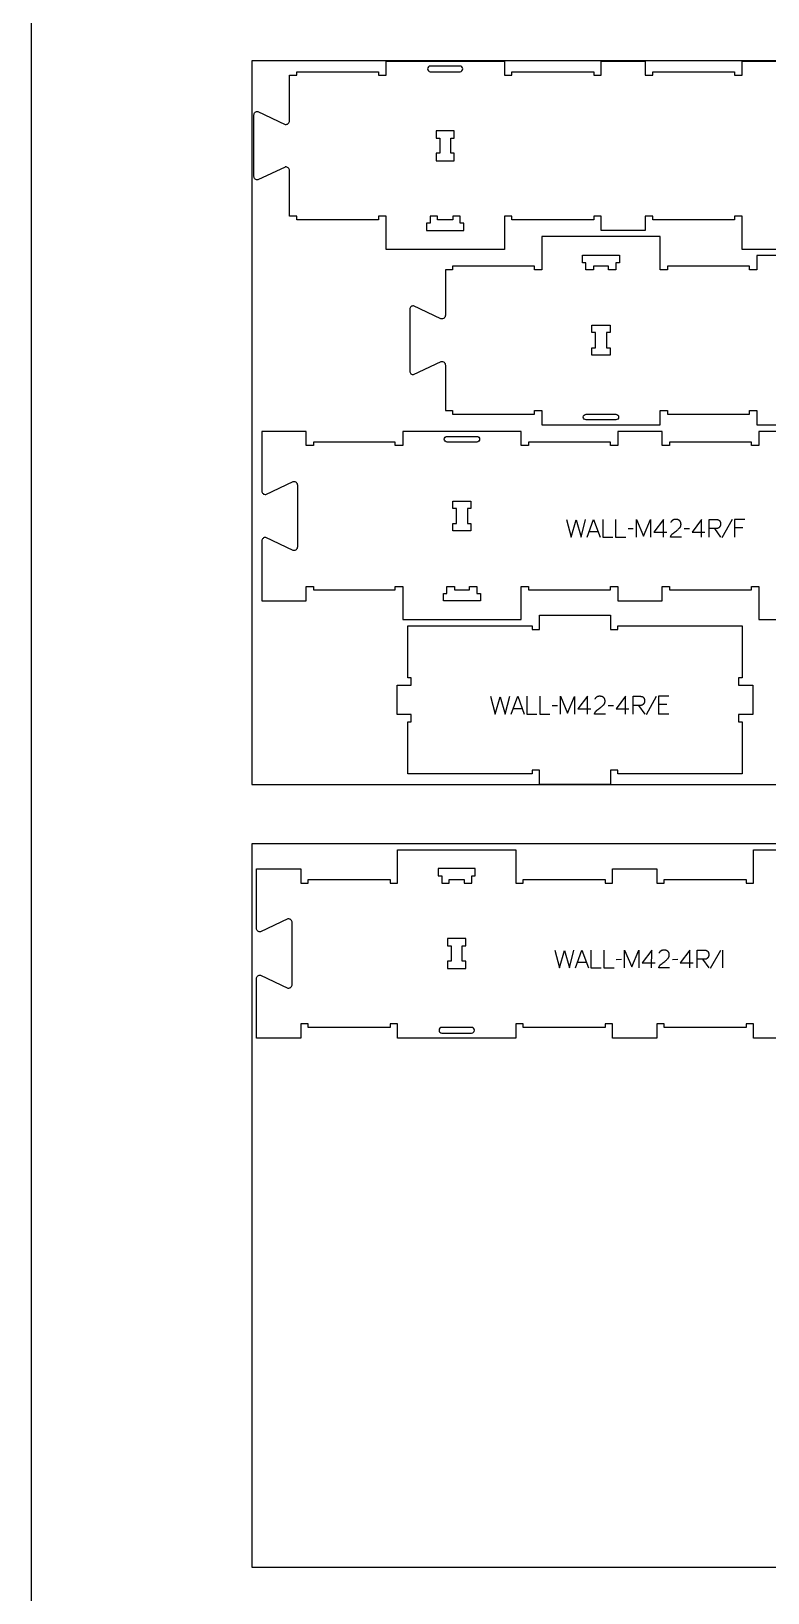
# Model space of a CAD drawing. Extents: x -10701 to -7518, y -43691 to -36097.
# Drawn here: x -10701 to -9460, y -42024 to -39391 of the extents above; entities that cross this region are included whole.
import ezdxf

# ---------------------------------------------------------------- set-up
doc = ezdxf.new("R2010")
doc.units = 0
for name, color, linetype in [('0_SHEET_SPRUCEPLY_2440X122', 1, 'CONTINUOUS'), ('1_ANYTOOL_1MMDEEP_LABELS_S', 2, 'CONTINUOUS'), ('3_ANYTOOL_CUTTHROUGH_INSID', 4, 'CONTINUOUS'), ('4_ANYTOOL_CUTTHROUGH_OUTSI', 5, 'CONTINUOUS'), ('DONOTCUT', 18, 'CONTINUOUS')]:
    doc.layers.add(name, color=color, linetype=linetype)

msp = doc.modelspace()

# ---------------------------------------------------------------- linework, layer by layer
at = {"layer": '0_SHEET_SPRUCEPLY_2440X122'}
for points in [[(-10329.7, -39441.2), (-10329.7, -40661.2), (-7889.7, -40661.2), (-7889.7, -39441.2)], [(-10329.7, -40761.2), (-10329.7, -41981.2), (-7889.7, -41981.2), (-7889.7, -40761.2)]]:
    msp.add_lwpolyline(points, close=True, dxfattribs=at)
at = {"layer": '1_ANYTOOL_1MMDEEP_LABELS_S'}
for points in [[(-9799.4, -40214.3), (-9791.6, -40244.3), (-9783.2, -40215.2), (-9774.7, -40244.3), (-9767.2, -40214.3)], [(-9764.6, -40244.3), (-9753.8, -40214.3), (-9742.7, -40244.3)], [(-9738.4, -40214.3), (-9738.4, -40244.3), (-9721.3, -40244.3)], [(-9716.6, -40214.3), (-9716.6, -40244.3), (-9699.5, -40244.3)], [(-9686.9, -40230.4), (-9695.6, -40230.5)], [(-9681.7, -40244.3), (-9681.7, -40214.3), (-9669.7, -40242.7), (-9657.7, -40214.4), (-9657.7, -40244.3)], [(-9636.2, -40244.3), (-9636.1, -40214.3), (-9652.1, -40235.7)], [(-9605.9, -40244.3), (-9624.2, -40244.2), (-9624.1, -40243.8), (-9624, -40243.5), (-9623.9, -40243.3), (-9623.8, -40243.1), (-9623.8, -40242.9), (-9623.7, -40242.7), (-9623.6, -40242.5), (-9623.5, -40242.3), (-9623.4, -40242), (-9623.3, -40241.8), (-9623.1, -40241.6), (-9623, -40241.4), (-9622.9, -40241.2), (-9622.8, -40241), (-9622.7, -40240.8), (-9622.5, -40240.7), (-9622.4, -40240.5), (-9622.3, -40240.3), (-9622.1, -40240.1), (-9622, -40239.9), (-9621.8, -40239.7), (-9621.7, -40239.6), (-9621.5, -40239.4), (-9621.4, -40239.2), (-9621.2, -40239), (-9621.1, -40238.9), (-9620.9, -40238.7), (-9620.7, -40238.6), (-9620.5, -40238.4), (-9620.2, -40238.1), (-9618.7, -40236.9), (-9617.2, -40235.7), (-9615.7, -40234.5), (-9614.2, -40233.4), (-9613.4, -40232.8), (-9612.7, -40232.3), (-9612, -40231.7), (-9611.3, -40231.1), (-9610.6, -40230.5), (-9610, -40229.9), (-9609.4, -40229.3), (-9608.8, -40228.7), (-9608.6, -40228.5), (-9608.5, -40228.4), (-9608.3, -40228.2), (-9608.2, -40228), (-9608.1, -40227.9), (-9608, -40227.7), (-9607.8, -40227.5), (-9607.7, -40227.4), (-9607.6, -40227.2), (-9607.5, -40227), (-9607.4, -40226.8), (-9607.3, -40226.6), (-9607.2, -40226.5), (-9607.2, -40226.3), (-9607.1, -40226.1), (-9607, -40225.9), (-9606.9, -40225.7), (-9606.9, -40225.5), (-9606.8, -40225.3), (-9606.7, -40225.1), (-9606.7, -40224.9), (-9606.6, -40224.7), (-9606.6, -40224.5), (-9606.6, -40224.3), (-9606.5, -40224.1), (-9606.5, -40223.9), (-9606.5, -40223.7), (-9606.4, -40223.4), (-9606.4, -40223.2), (-9606.4, -40223), (-9606.4, -40222.8), (-9606.4, -40222.5), (-9606.4, -40222.3), (-9606.4, -40222), (-9606.4, -40221.8), (-9606.5, -40221.6), (-9606.5, -40221.3), (-9606.5, -40221.1), (-9606.5, -40220.9), (-9606.6, -40220.7), (-9606.6, -40220.4), (-9606.7, -40220.2), (-9606.7, -40220), (-9606.8, -40219.8), (-9606.8, -40219.6), (-9606.9, -40219.4), (-9607, -40219.2), (-9607, -40219), (-9607.1, -40218.8), (-9607.2, -40218.6), (-9607.3, -40218.4), (-9607.4, -40218.3), (-9607.5, -40218.1), (-9607.6, -40217.9), (-9607.7, -40217.7), (-9607.8, -40217.6), (-9608, -40217.4), (-9608.1, -40217.3), (-9608.2, -40217.1), (-9608.3, -40217), (-9608.5, -40216.8), (-9608.6, -40216.7), (-9608.8, -40216.5), (-9608.9, -40216.4), (-9609.1, -40216.3), (-9609.3, -40216.2), (-9609.4, -40216), (-9609.6, -40215.9), (-9609.8, -40215.8), (-9609.9, -40215.7), (-9610.1, -40215.6), (-9610.3, -40215.5), (-9610.5, -40215.4), (-9610.6, -40215.3), (-9610.8, -40215.2), (-9611, -40215.1), (-9611.2, -40215.1), (-9611.4, -40215), (-9611.6, -40214.9), (-9611.8, -40214.8), (-9612, -40214.8), (-9612.2, -40214.7), (-9612.4, -40214.7), (-9612.6, -40214.6), (-9612.8, -40214.6), (-9613, -40214.5), (-9613.3, -40214.5), (-9613.5, -40214.4), (-9613.7, -40214.4), (-9613.9, -40214.4), (-9614.2, -40214.4), (-9614.4, -40214.3), (-9614.6, -40214.3), (-9614.8, -40214.3), (-9615.3, -40214.3), (-9615.7, -40214.3), (-9616.1, -40214.3), (-9616.4, -40214.4), (-9616.8, -40214.4), (-9617.1, -40214.4), (-9617.4, -40214.5), (-9617.8, -40214.6), (-9618.1, -40214.6), (-9618.4, -40214.7), (-9618.5, -40214.8), (-9618.7, -40214.8), (-9618.8, -40214.9), (-9619, -40214.9), (-9619.1, -40215), (-9619.3, -40215), (-9619.4, -40215.1), (-9619.6, -40215.2), (-9619.7, -40215.2), (-9619.9, -40215.3), (-9620, -40215.4), (-9620.1, -40215.4), (-9620.3, -40215.5), (-9620.4, -40215.6), (-9620.5, -40215.7), (-9620.7, -40215.8), (-9620.8, -40215.8), (-9620.9, -40215.9), (-9621, -40216), (-9621.2, -40216.1), (-9621.3, -40216.2), (-9621.4, -40216.3), (-9621.5, -40216.4), (-9621.6, -40216.5), (-9621.8, -40216.6), (-9621.9, -40216.7), (-9622, -40216.8), (-9622.1, -40217), (-9622.2, -40217.1), (-9622.3, -40217.2), (-9622.4, -40217.3), (-9622.5, -40217.4), (-9622.7, -40217.7), (-9622.9, -40217.9), (-9623.1, -40218.2), (-9623.3, -40218.5), (-9623.5, -40218.8), (-9623.6, -40219.1), (-9623.8, -40219.4)], [(-9592.2, -40230.4), (-9601, -40230.5)], [(-9572, -40244.3), (-9571.9, -40214.3), (-9587.9, -40235.7)], [(-9559.2, -40244.3), (-9559.2, -40214.3), (-9547.8, -40214.3), (-9547.3, -40214.3), (-9546.9, -40214.3), (-9546.6, -40214.4), (-9546.4, -40214.4), (-9546.2, -40214.4), (-9546, -40214.4), (-9545.7, -40214.5), (-9545.5, -40214.5), (-9545.3, -40214.5), (-9545.1, -40214.6), (-9544.9, -40214.6), (-9544.7, -40214.7), (-9544.5, -40214.7), (-9544.3, -40214.8), (-9544.2, -40214.9), (-9544, -40214.9), (-9543.8, -40215), (-9543.6, -40215.1), (-9543.5, -40215.2), (-9543.3, -40215.2), (-9543.1, -40215.3), (-9543, -40215.4), (-9542.8, -40215.5), (-9542.7, -40215.6), (-9542.5, -40215.7), (-9542.4, -40215.8), (-9542.2, -40215.9), (-9542.1, -40216), (-9542, -40216.2), (-9541.8, -40216.3), (-9541.7, -40216.4), (-9541.6, -40216.5), (-9541.5, -40216.7), (-9541.4, -40216.8), (-9541.3, -40216.9), (-9541.2, -40217.1), (-9541.1, -40217.2), (-9541, -40217.4), (-9540.9, -40217.5), (-9540.8, -40217.7), (-9540.7, -40217.9), (-9540.6, -40218), (-9540.6, -40218.2), (-9540.5, -40218.4), (-9540.4, -40218.5), (-9540.4, -40218.7), (-9540.3, -40218.9), (-9540.2, -40219.1), (-9540.2, -40219.3), (-9540.1, -40219.5), (-9540.1, -40219.7), (-9540, -40219.9), (-9540, -40220.1), (-9540, -40220.3), (-9539.9, -40220.5), (-9539.9, -40220.8), (-9539.9, -40221), (-9539.9, -40221.2), (-9539.9, -40221.7), (-9539.9, -40222.2), (-9539.9, -40222.3), (-9539.9, -40222.5), (-9539.9, -40222.7), (-9539.9, -40222.9), (-9539.9, -40223), (-9539.9, -40223.2), (-9539.9, -40223.4), (-9540, -40223.5), (-9540, -40223.7), (-9540, -40223.9), (-9540.1, -40224), (-9540.1, -40224.2), (-9540.1, -40224.4), (-9540.2, -40224.5), (-9540.2, -40224.7), (-9540.3, -40224.9), (-9540.4, -40225), (-9540.4, -40225.2), (-9540.5, -40225.4), (-9540.5, -40225.5), (-9540.6, -40225.7), (-9540.7, -40225.8), (-9540.8, -40226), (-9540.9, -40226.1), (-9540.9, -40226.3), (-9541, -40226.4), (-9541.1, -40226.6), (-9541.2, -40226.7), (-9541.3, -40226.9), (-9541.4, -40227), (-9541.5, -40227.2), (-9541.6, -40227.3), (-9541.7, -40227.5), (-9541.9, -40227.6), (-9542, -40227.8), (-9542.1, -40227.9), (-9542.2, -40228), (-9542.3, -40228.1), (-9542.5, -40228.3), (-9542.6, -40228.4), (-9542.7, -40228.5), (-9542.9, -40228.6), (-9543, -40228.7), (-9543.1, -40228.8), (-9543.3, -40228.9), (-9543.4, -40229), (-9543.6, -40229.1), (-9543.7, -40229.1), (-9543.9, -40229.2), (-9544, -40229.3), (-9544.2, -40229.3), (-9544.3, -40229.4), (-9544.5, -40229.5), (-9544.7, -40229.5), (-9544.8, -40229.6), (-9545, -40229.6), (-9545.2, -40229.6), (-9545.3, -40229.7), (-9545.5, -40229.7), (-9545.7, -40229.7), (-9545.9, -40229.8), (-9546, -40229.8), (-9546.2, -40229.8), (-9548.1, -40229.9), (-9550.2, -40229.9), (-9559.1, -40229.9)], [(-9550.2, -40229.9), (-9539.7, -40244.4)], [(-9520.2, -40214.8), (-9537.4, -40245.6)], [(-9499, -40214.3), (-9516.6, -40214.3), (-9516.6, -40244.3)], [(-9502.1, -40228.3), (-9516.6, -40228.3)], [(-9761.2, -40234.8), (-9746.3, -40234.8)], [(-9652.1, -40235.7), (-9630.4, -40235.7)], [(-9587.9, -40235.7), (-9566.2, -40235.7)], [(-9927.3, -40512.6), (-9919.6, -40542.6), (-9911.2, -40513.5), (-9902.7, -40542.6), (-9895.2, -40512.6)], [(-9892.6, -40542.6), (-9881.7, -40512.6), (-9870.7, -40542.6)], [(-9866.4, -40512.6), (-9866.4, -40542.6), (-9849.3, -40542.6)], [(-9844.6, -40512.6), (-9844.6, -40542.6), (-9827.5, -40542.6)], [(-9809.7, -40542.6), (-9809.7, -40512.6), (-9797.7, -40540.9), (-9785.7, -40512.7), (-9785.7, -40542.6)], [(-9764.1, -40542.6), (-9764.1, -40512.5), (-9780.1, -40533.9)], [(-9733.9, -40542.5), (-9752.2, -40542.5), (-9752.1, -40542), (-9752, -40541.8), (-9751.9, -40541.6), (-9751.8, -40541.3), (-9751.7, -40541.1), (-9751.6, -40540.9), (-9751.6, -40540.7), (-9751.5, -40540.5), (-9751.3, -40540.3), (-9751.2, -40540.1), (-9751.1, -40539.9), (-9751, -40539.7), (-9750.9, -40539.5), (-9750.8, -40539.3), (-9750.7, -40539.1), (-9750.5, -40538.9), (-9750.4, -40538.7), (-9750.3, -40538.5), (-9750.1, -40538.3), (-9750, -40538.2), (-9749.8, -40538), (-9749.7, -40537.8), (-9749.5, -40537.6), (-9749.4, -40537.5), (-9749.2, -40537.3), (-9749, -40537.1), (-9748.9, -40537), (-9748.7, -40536.8), (-9748.5, -40536.6), (-9748.2, -40536.3), (-9746.7, -40535.1), (-9745.2, -40533.9), (-9743.7, -40532.8), (-9742.2, -40531.6), (-9741.4, -40531.1), (-9740.7, -40530.5), (-9740, -40529.9), (-9739.3, -40529.3), (-9738.6, -40528.7), (-9738, -40528.1), (-9737.4, -40527.5), (-9736.8, -40526.9), (-9736.6, -40526.8), (-9736.5, -40526.6), (-9736.3, -40526.4), (-9736.2, -40526.3), (-9736.1, -40526.1), (-9736, -40525.9), (-9735.8, -40525.8), (-9735.7, -40525.6), (-9735.6, -40525.4), (-9735.5, -40525.2), (-9735.4, -40525.1), (-9735.3, -40524.9), (-9735.2, -40524.7), (-9735.1, -40524.5), (-9735.1, -40524.3), (-9735, -40524.1), (-9734.9, -40523.9), (-9734.8, -40523.7), (-9734.8, -40523.6), (-9734.7, -40523.4), (-9734.7, -40523.1), (-9734.6, -40522.9), (-9734.6, -40522.7), (-9734.5, -40522.5), (-9734.5, -40522.3), (-9734.5, -40522.1), (-9734.5, -40521.9), (-9734.4, -40521.7), (-9734.4, -40521.5), (-9734.4, -40521.2), (-9734.4, -40521), (-9734.4, -40520.8), (-9734.4, -40520.5), (-9734.4, -40520.3), (-9734.4, -40520), (-9734.4, -40519.8), (-9734.5, -40519.6), (-9734.5, -40519.3), (-9734.5, -40519.1), (-9734.6, -40518.9), (-9734.6, -40518.7), (-9734.6, -40518.5), (-9734.7, -40518.2), (-9734.7, -40518), (-9734.8, -40517.8), (-9734.9, -40517.6), (-9734.9, -40517.4), (-9735, -40517.2), (-9735.1, -40517), (-9735.2, -40516.9), (-9735.3, -40516.7), (-9735.4, -40516.5), (-9735.5, -40516.3), (-9735.6, -40516.2), (-9735.7, -40516), (-9735.8, -40515.8), (-9735.9, -40515.7), (-9736.1, -40515.5), (-9736.2, -40515.4), (-9736.3, -40515.2), (-9736.5, -40515.1), (-9736.6, -40514.9), (-9736.8, -40514.8), (-9736.9, -40514.7), (-9737.1, -40514.5), (-9737.2, -40514.4), (-9737.4, -40514.3), (-9737.6, -40514.2), (-9737.7, -40514), (-9737.9, -40513.9), (-9738.1, -40513.8), (-9738.3, -40513.7), (-9738.5, -40513.6), (-9738.6, -40513.5), (-9738.8, -40513.5), (-9739, -40513.4), (-9739.2, -40513.3), (-9739.4, -40513.2), (-9739.6, -40513.1), (-9739.8, -40513.1), (-9740, -40513), (-9740.2, -40513), (-9740.4, -40512.9), (-9740.6, -40512.8), (-9740.8, -40512.8), (-9741, -40512.8), (-9741.2, -40512.7), (-9741.5, -40512.7), (-9741.7, -40512.7), (-9741.9, -40512.6), (-9742.1, -40512.6), (-9742.4, -40512.6), (-9742.6, -40512.6), (-9742.8, -40512.6), (-9743.3, -40512.6), (-9743.7, -40512.6), (-9744, -40512.6), (-9744.4, -40512.6), (-9744.7, -40512.6), (-9745.1, -40512.7), (-9745.4, -40512.7), (-9745.7, -40512.8), (-9746.1, -40512.9), (-9746.4, -40513), (-9746.5, -40513), (-9746.7, -40513.1), (-9746.8, -40513.1), (-9747, -40513.2), (-9747.1, -40513.2), (-9747.3, -40513.3), (-9747.4, -40513.3), (-9747.6, -40513.4), (-9747.7, -40513.5), (-9747.8, -40513.5), (-9748, -40513.6), (-9748.1, -40513.7), (-9748.3, -40513.8), (-9748.4, -40513.8), (-9748.5, -40513.9), (-9748.6, -40514), (-9748.8, -40514.1), (-9748.9, -40514.2), (-9749, -40514.3), (-9749.2, -40514.4), (-9749.3, -40514.4), (-9749.4, -40514.5), (-9749.5, -40514.6), (-9749.6, -40514.7), (-9749.7, -40514.9), (-9749.9, -40515), (-9750, -40515.1), (-9750.1, -40515.2), (-9750.2, -40515.3), (-9750.3, -40515.4), (-9750.4, -40515.5), (-9750.5, -40515.7), (-9750.7, -40515.9), (-9750.9, -40516.2), (-9751.1, -40516.5), (-9751.3, -40516.7), (-9751.5, -40517), (-9751.6, -40517.3), (-9751.8, -40517.7)], [(-9699.9, -40542.6), (-9699.9, -40512.5), (-9715.9, -40533.9)], [(-9687.2, -40542.6), (-9687.2, -40512.6), (-9675.8, -40512.6), (-9675.3, -40512.6), (-9674.8, -40512.6), (-9674.6, -40512.6), (-9674.4, -40512.6), (-9674.2, -40512.6), (-9673.9, -40512.7), (-9673.7, -40512.7), (-9673.5, -40512.7), (-9673.3, -40512.8), (-9673.1, -40512.8), (-9672.9, -40512.9), (-9672.7, -40512.9), (-9672.5, -40513), (-9672.3, -40513), (-9672.1, -40513.1), (-9672, -40513.2), (-9671.8, -40513.2), (-9671.6, -40513.3), (-9671.4, -40513.4), (-9671.3, -40513.5), (-9671.1, -40513.6), (-9671, -40513.7), (-9670.8, -40513.8), (-9670.6, -40513.8), (-9670.5, -40513.9), (-9670.4, -40514.1), (-9670.2, -40514.2), (-9670.1, -40514.3), (-9670, -40514.4), (-9669.8, -40514.5), (-9669.7, -40514.6), (-9669.6, -40514.8), (-9669.5, -40514.9), (-9669.4, -40515), (-9669.3, -40515.2), (-9669.2, -40515.3), (-9669.1, -40515.5), (-9669, -40515.6), (-9668.9, -40515.8), (-9668.8, -40515.9), (-9668.7, -40516.1), (-9668.6, -40516.3), (-9668.5, -40516.4), (-9668.5, -40516.6), (-9668.4, -40516.8), (-9668.3, -40517), (-9668.3, -40517.2), (-9668.2, -40517.3), (-9668.2, -40517.5), (-9668.1, -40517.7), (-9668.1, -40517.9), (-9668, -40518.1), (-9668, -40518.3), (-9668, -40518.6), (-9667.9, -40518.8), (-9667.9, -40519), (-9667.9, -40519.2), (-9667.9, -40519.4), (-9667.8, -40519.9), (-9667.8, -40520.4), (-9667.8, -40520.6), (-9667.8, -40520.7), (-9667.9, -40520.9), (-9667.9, -40521.1), (-9667.9, -40521.3), (-9667.9, -40521.4), (-9667.9, -40521.6), (-9667.9, -40521.8), (-9668, -40522), (-9668, -40522.1), (-9668, -40522.3), (-9668.1, -40522.5), (-9668.1, -40522.6), (-9668.2, -40522.8), (-9668.2, -40522.9), (-9668.3, -40523.1), (-9668.3, -40523.3), (-9668.4, -40523.4), (-9668.5, -40523.6), (-9668.5, -40523.7), (-9668.6, -40523.9), (-9668.7, -40524.1), (-9668.8, -40524.2), (-9668.8, -40524.4), (-9668.9, -40524.5), (-9669, -40524.7), (-9669.1, -40524.8), (-9669.2, -40525), (-9669.3, -40525.1), (-9669.4, -40525.3), (-9669.5, -40525.4), (-9669.6, -40525.6), (-9669.7, -40525.7), (-9669.8, -40525.9), (-9670, -40526), (-9670.1, -40526.1), (-9670.2, -40526.3), (-9670.3, -40526.4), (-9670.5, -40526.5), (-9670.6, -40526.6), (-9670.7, -40526.7), (-9670.8, -40526.8), (-9671, -40526.9), (-9671.1, -40527), (-9671.3, -40527.1), (-9671.4, -40527.2), (-9671.6, -40527.3), (-9671.7, -40527.4), (-9671.9, -40527.4), (-9672, -40527.5), (-9672.2, -40527.6), (-9672.3, -40527.6), (-9672.5, -40527.7), (-9672.6, -40527.7), (-9672.8, -40527.8), (-9673, -40527.8), (-9673.1, -40527.9), (-9673.3, -40527.9), (-9673.5, -40527.9), (-9673.7, -40528), (-9673.8, -40528), (-9674, -40528), (-9674.2, -40528), (-9676.1, -40528.1), (-9678.2, -40528.1), (-9687.1, -40528.1)], [(-9648.2, -40513), (-9665.4, -40543.8)], [(-9627, -40512.6), (-9644.6, -40512.6), (-9644.6, -40542.6)], [(-9889.2, -40533), (-9874.2, -40533)], [(-9814.8, -40528.7), (-9823.6, -40528.8)], [(-9780.1, -40533.9), (-9758.4, -40533.9)], [(-9720.2, -40528.7), (-9729, -40528.8)], [(-9715.9, -40533.9), (-9694.2, -40533.9)], [(-9678.2, -40528.1), (-9667.7, -40542.6)], [(-9630.1, -40526.5), (-9644.6, -40526.5)], [(-9627, -40542.6), (-9644.6, -40542.6)], [(-9819.2, -40940.6), (-9811.5, -40970.6), (-9803, -40941.5), (-9794.5, -40970.6), (-9787, -40940.6)], [(-9784.5, -40970.6), (-9773.6, -40940.6), (-9762.5, -40970.6)], [(-9758.2, -40940.6), (-9758.2, -40970.6), (-9741.1, -40970.6)], [(-9736.4, -40940.6), (-9736.4, -40970.6), (-9719.3, -40970.6)], [(-9701.5, -40970.6), (-9701.5, -40940.6), (-9689.5, -40968.9), (-9677.5, -40940.7), (-9677.5, -40970.6)], [(-9656, -40970.6), (-9655.9, -40940.5), (-9672, -40961.9)], [(-9625.8, -40970.5), (-9644.1, -40970.5), (-9643.9, -40970), (-9643.8, -40969.8), (-9643.7, -40969.6), (-9643.7, -40969.4), (-9643.6, -40969.1), (-9643.5, -40968.9), (-9643.4, -40968.7), (-9643.3, -40968.5), (-9643.2, -40968.3), (-9643.1, -40968.1), (-9643, -40967.9), (-9642.8, -40967.7), (-9642.7, -40967.5), (-9642.6, -40967.3), (-9642.5, -40967.1), (-9642.4, -40966.9), (-9642.2, -40966.7), (-9642.1, -40966.5), (-9641.9, -40966.3), (-9641.8, -40966.2), (-9641.7, -40966), (-9641.5, -40965.8), (-9641.4, -40965.6), (-9641.2, -40965.5), (-9641, -40965.3), (-9640.9, -40965.1), (-9640.7, -40965), (-9640.5, -40964.8), (-9640.4, -40964.6), (-9640, -40964.3), (-9638.5, -40963.1), (-9637, -40961.9), (-9635.5, -40960.8), (-9634, -40959.6), (-9633.2, -40959.1), (-9632.5, -40958.5), (-9631.8, -40957.9), (-9631.1, -40957.3), (-9630.4, -40956.7), (-9629.8, -40956.1), (-9629.2, -40955.5), (-9628.6, -40954.9), (-9628.4, -40954.8), (-9628.3, -40954.6), (-9628.2, -40954.4), (-9628, -40954.3), (-9627.9, -40954.1), (-9627.8, -40953.9), (-9627.7, -40953.8), (-9627.5, -40953.6), (-9627.4, -40953.4), (-9627.3, -40953.3), (-9627.2, -40953.1), (-9627.1, -40952.9), (-9627.1, -40952.7), (-9627, -40952.5), (-9626.9, -40952.3), (-9626.8, -40952.1), (-9626.7, -40952), (-9626.7, -40951.8), (-9626.6, -40951.6), (-9626.6, -40951.4), (-9626.5, -40951.2), (-9626.5, -40951), (-9626.4, -40950.8), (-9626.4, -40950.5), (-9626.3, -40950.3), (-9626.3, -40950.1), (-9626.3, -40949.9), (-9626.3, -40949.7), (-9626.2, -40949.5), (-9626.2, -40949.2), (-9626.2, -40949), (-9626.2, -40948.8), (-9626.2, -40948.5), (-9626.2, -40948.3), (-9626.2, -40948.1), (-9626.3, -40947.8), (-9626.3, -40947.6), (-9626.3, -40947.3), (-9626.3, -40947.1), (-9626.4, -40946.9), (-9626.4, -40946.7), (-9626.5, -40946.5), (-9626.5, -40946.3), (-9626.6, -40946), (-9626.6, -40945.8), (-9626.7, -40945.6), (-9626.8, -40945.4), (-9626.9, -40945.2), (-9626.9, -40945.1), (-9627, -40944.9), (-9627.1, -40944.7), (-9627.2, -40944.5), (-9627.3, -40944.3), (-9627.4, -40944.2), (-9627.5, -40944), (-9627.6, -40943.8), (-9627.8, -40943.7), (-9627.9, -40943.5), (-9628, -40943.4), (-9628.2, -40943.2), (-9628.3, -40943.1), (-9628.4, -40942.9), (-9628.6, -40942.8), (-9628.8, -40942.7), (-9628.9, -40942.5), (-9629.1, -40942.4), (-9629.2, -40942.3), (-9629.4, -40942.2), (-9629.6, -40942.1), (-9629.7, -40942), (-9629.9, -40941.8), (-9630.1, -40941.7), (-9630.3, -40941.6), (-9630.5, -40941.6), (-9630.6, -40941.5), (-9630.8, -40941.4), (-9631, -40941.3), (-9631.2, -40941.2), (-9631.4, -40941.2), (-9631.6, -40941.1), (-9631.8, -40941), (-9632, -40941), (-9632.2, -40940.9), (-9632.4, -40940.9), (-9632.6, -40940.8), (-9632.9, -40940.8), (-9633.1, -40940.7), (-9633.3, -40940.7), (-9633.5, -40940.7), (-9633.7, -40940.6), (-9634, -40940.6), (-9634.2, -40940.6), (-9634.4, -40940.6), (-9634.7, -40940.6), (-9635.1, -40940.6), (-9635.5, -40940.6), (-9635.9, -40940.6), (-9636.2, -40940.6), (-9636.6, -40940.6), (-9636.9, -40940.7), (-9637.2, -40940.7), (-9637.6, -40940.8), (-9637.9, -40940.9), (-9638.2, -40941), (-9638.4, -40941), (-9638.5, -40941.1), (-9638.7, -40941.1), (-9638.8, -40941.2), (-9639, -40941.2), (-9639.1, -40941.3), (-9639.2, -40941.3), (-9639.4, -40941.4), (-9639.5, -40941.5), (-9639.7, -40941.5), (-9639.8, -40941.6), (-9639.9, -40941.7), (-9640.1, -40941.8), (-9640.2, -40941.8), (-9640.3, -40941.9), (-9640.5, -40942), (-9640.6, -40942.1), (-9640.7, -40942.2), (-9640.9, -40942.3), (-9641, -40942.4), (-9641.1, -40942.5), (-9641.2, -40942.6), (-9641.3, -40942.7), (-9641.5, -40942.8), (-9641.6, -40942.9), (-9641.7, -40943), (-9641.8, -40943.1), (-9641.9, -40943.2), (-9642, -40943.3), (-9642.1, -40943.4), (-9642.2, -40943.6), (-9642.3, -40943.7), (-9642.5, -40943.9), (-9642.7, -40944.2), (-9642.9, -40944.5), (-9643.1, -40944.8), (-9643.3, -40945), (-9643.5, -40945.4), (-9643.6, -40945.7)], [(-9591.8, -40970.6), (-9591.7, -40940.5), (-9607.8, -40961.9)], [(-9579, -40970.6), (-9579, -40940.6), (-9567.6, -40940.6), (-9567.1, -40940.6), (-9566.7, -40940.6), (-9566.4, -40940.6), (-9566.2, -40940.6), (-9566, -40940.7), (-9565.8, -40940.7), (-9565.6, -40940.7), (-9565.3, -40940.8), (-9565.1, -40940.8), (-9564.9, -40940.8), (-9564.7, -40940.9), (-9564.5, -40940.9), (-9564.3, -40941), (-9564.2, -40941.1), (-9564, -40941.1), (-9563.8, -40941.2), (-9563.6, -40941.3), (-9563.4, -40941.3), (-9563.3, -40941.4), (-9563.1, -40941.5), (-9562.9, -40941.6), (-9562.8, -40941.7), (-9562.6, -40941.8), (-9562.5, -40941.9), (-9562.3, -40942), (-9562.2, -40942.1), (-9562.1, -40942.2), (-9561.9, -40942.3), (-9561.8, -40942.4), (-9561.7, -40942.5), (-9561.5, -40942.6), (-9561.4, -40942.8), (-9561.3, -40942.9), (-9561.2, -40943), (-9561.1, -40943.2), (-9561, -40943.3), (-9560.9, -40943.5), (-9560.8, -40943.6), (-9560.7, -40943.8), (-9560.6, -40943.9), (-9560.5, -40944.1), (-9560.4, -40944.3), (-9560.4, -40944.4), (-9560.3, -40944.6), (-9560.2, -40944.8), (-9560.2, -40945), (-9560.1, -40945.2), (-9560, -40945.4), (-9560, -40945.5), (-9559.9, -40945.7), (-9559.9, -40945.9), (-9559.9, -40946.1), (-9559.8, -40946.4), (-9559.8, -40946.6), (-9559.8, -40946.8), (-9559.7, -40947), (-9559.7, -40947.2), (-9559.7, -40947.5), (-9559.7, -40947.9), (-9559.7, -40948.4), (-9559.7, -40948.6), (-9559.7, -40948.8), (-9559.7, -40948.9), (-9559.7, -40949.1), (-9559.7, -40949.3), (-9559.7, -40949.5), (-9559.8, -40949.6), (-9559.8, -40949.8), (-9559.8, -40950), (-9559.8, -40950.1), (-9559.9, -40950.3), (-9559.9, -40950.5), (-9560, -40950.6), (-9560, -40950.8), (-9560.1, -40951), (-9560.1, -40951.1), (-9560.2, -40951.3), (-9560.2, -40951.4), (-9560.3, -40951.6), (-9560.4, -40951.8), (-9560.4, -40951.9), (-9560.5, -40952.1), (-9560.6, -40952.2), (-9560.7, -40952.4), (-9560.8, -40952.5), (-9560.8, -40952.7), (-9560.9, -40952.8), (-9561, -40953), (-9561.1, -40953.1), (-9561.2, -40953.3), (-9561.3, -40953.4), (-9561.4, -40953.6), (-9561.6, -40953.7), (-9561.7, -40953.9), (-9561.8, -40954), (-9561.9, -40954.1), (-9562, -40954.3), (-9562.2, -40954.4), (-9562.3, -40954.5), (-9562.4, -40954.6), (-9562.5, -40954.7), (-9562.7, -40954.8), (-9562.8, -40954.9), (-9563, -40955), (-9563.1, -40955.1), (-9563.2, -40955.2), (-9563.4, -40955.3), (-9563.5, -40955.4), (-9563.7, -40955.5), (-9563.8, -40955.5), (-9564, -40955.6), (-9564.1, -40955.7), (-9564.3, -40955.7), (-9564.5, -40955.8), (-9564.6, -40955.8), (-9564.8, -40955.9), (-9565, -40955.9), (-9565.1, -40955.9), (-9565.3, -40956), (-9565.5, -40956), (-9565.7, -40956), (-9565.9, -40956), (-9566, -40956), (-9568, -40956.1), (-9570, -40956.1), (-9579, -40956.1)], [(-9540, -40941), (-9557.2, -40971.8)], [(-9536.5, -40940.6), (-9536.5, -40970.6)], [(-9781, -40961), (-9766.1, -40961)], [(-9706.7, -40956.7), (-9715.5, -40956.8)], [(-9672, -40961.9), (-9650.2, -40961.9)], [(-9612, -40956.7), (-9620.8, -40956.8)], [(-9607.8, -40961.9), (-9586, -40961.9)], [(-9570, -40956.1), (-9559.5, -40970.6)]]:
    msp.add_lwpolyline(points, dxfattribs=at)
at = {"layer": '3_ANYTOOL_CUTTHROUGH_INSID', "color": 4}
for points in [[(-9978.9, -39450), (-10028.9, -39450, 1), (-10028.9, -39459.5), (-9978.9, -39459.5, 1)], [(-9716.4, -40046.5), (-9766.4, -40046.5, -1), (-9766.4, -40037), (-9716.4, -40037, -1)], [(-10000.6, -40074.4), (-9950.6, -40074.4, -1), (-9950.6, -40083.9), (-10000.6, -40083.9, -1)], [(-10009.4, -41080.5), (-9959.4, -41080.5, 1), (-9959.4, -41071), (-10009.4, -41071, 1)]]:
    msp.add_lwpolyline(points, format="xyb", close=True, dxfattribs=at)
for points in [[(-9994.6, -39597), (-9994.6, -39571.5), (-9988.6, -39571.5), (-9988.6, -39559), (-10019.1, -39559), (-10019.1, -39571.5), (-10013.1, -39571.5), (-10013.1, -39597), (-10019.1, -39597), (-10019.1, -39609.5), (-9988.6, -39609.5), (-9988.6, -39597)], [(-10016.6, -39709), (-10016.6, -39703), (-10029.1, -39703), (-10029.1, -39715), (-10035.1, -39715), (-10035.1, -39727.5), (-9972.6, -39727.5), (-9972.6, -39715), (-9978.6, -39715), (-9978.6, -39703), (-9991.1, -39703), (-9991.1, -39709)], [(-9754.1, -39787.5), (-9754.1, -39793.5), (-9766.6, -39793.5), (-9766.6, -39781.5), (-9772.6, -39781.5), (-9772.6, -39769), (-9710.1, -39769), (-9710.1, -39781.5), (-9716.1, -39781.5), (-9716.1, -39793.5), (-9728.6, -39793.5), (-9728.6, -39787.5)], [(-9732.1, -39899.4), (-9732.1, -39924.9), (-9726.1, -39924.9), (-9726.1, -39937.4), (-9756.6, -39937.4), (-9756.6, -39924.9), (-9750.6, -39924.9), (-9750.6, -39899.4), (-9756.6, -39899.4), (-9756.6, -39886.9), (-9726.1, -39886.9), (-9726.1, -39899.4)], [(-9984.9, -40221.4), (-9984.9, -40195.9), (-9990.9, -40195.9), (-9990.9, -40183.4), (-9960.4, -40183.4), (-9960.4, -40195.9), (-9966.4, -40195.9), (-9966.4, -40221.4), (-9960.4, -40221.4), (-9960.4, -40233.9), (-9990.9, -40233.9), (-9990.9, -40221.4)], [(-9962.9, -40333.4), (-9962.9, -40327.4), (-9950.4, -40327.4), (-9950.4, -40339.4), (-9944.4, -40339.4), (-9944.4, -40351.9), (-10006.9, -40351.9), (-10006.9, -40339.4), (-10000.9, -40339.4), (-10000.9, -40327.4), (-9988.4, -40327.4), (-9988.4, -40333.4)], [(-9971.7, -40821.5), (-9971.7, -40827.5), (-9959.2, -40827.5), (-9959.2, -40815.5), (-9953.2, -40815.5), (-9953.2, -40803), (-10015.7, -40803), (-10015.7, -40815.5), (-10009.7, -40815.5), (-10009.7, -40827.5), (-9997.2, -40827.5), (-9997.2, -40821.5)], [(-9993.7, -40933.5), (-9993.7, -40959), (-9999.7, -40959), (-9999.7, -40971.5), (-9969.2, -40971.5), (-9969.2, -40959), (-9975.2, -40959), (-9975.2, -40933.5), (-9969.2, -40933.5), (-9969.2, -40921), (-9999.7, -40921), (-9999.7, -40933.5)]]:
    msp.add_lwpolyline(points, close=True, dxfattribs=at)
at = {"layer": '4_ANYTOOL_CUTTHROUGH_OUTSI', "color": 5}
for points in [[(-9304.1, -39759), (-9503.6, -39759), (-9503.6, -39703.2), (-9503.6, -39703), (-9516.1, -39703), (-9516.1, -39709), (-9553.9, -39709), (-9654.1, -39709), (-9654.1, -39703), (-9666.6, -39703), (-9666.6, -39727), (-9741.1, -39727), (-9741.1, -39703), (-9753.6, -39703), (-9753.6, -39709), (-9891.6, -39709), (-9891.6, -39703), (-9904.1, -39703), (-9904.1, -39703.2), (-9904.1, -39759), (-10103.6, -39759), (-10103.6, -39703.2), (-10103.6, -39703), (-10116.1, -39703), (-10116.1, -39709), (-10254.1, -39709), (-10254.1, -39703), (-10266.1, -39703), (-10266.1, -39626.3), (-10266.1, -39626.3, 0.463455), (-10273.4, -39620.1), (-10273.4, -39620.2), (-10273.5, -39620.2), (-10319.5, -39642), (-10319.5, -39642, -0.461625), (-10326.1, -39636.3), (-10326.1, -39532.1, -0.461625), (-10319.5, -39526.4), (-10273.4, -39548.3), (-10273.4, -39548.3), (-10273.4, -39548.3, 0.463455), (-10266.1, -39542.1), (-10266.1, -39465.5), (-10254.1, -39465.5), (-10254.1, -39459.5), (-10116.1, -39459.5), (-10116.1, -39465.5), (-10103.6, -39465.5), (-10103.6, -39441.5), (-9904.1, -39441.5), (-9904.1, -39465.5), (-9891.6, -39465.5), (-9891.6, -39465.2), (-9891.6, -39465.2), (-9891.6, -39459.5), (-9753.6, -39459.5), (-9753.6, -39465.5), (-9741.1, -39465.5), (-9741.1, -39441.5), (-9666.6, -39441.5), (-9666.6, -39465.5), (-9654.1, -39465.5), (-9654.1, -39459.5), (-9553.9, -39459.5), (-9516.1, -39459.5), (-9516.1, -39465.5), (-9503.6, -39465.5), (-9503.6, -39465.2), (-9503.6, -39441.5), (-9304.1, -39441.5)], [(-9404.1, -39769.5), (-9478.6, -39769.5), (-9478.6, -39793.5), (-9491.1, -39793.5), (-9491.1, -39787.5), (-9629.1, -39787.5), (-9629.1, -39793.5), (-9641.6, -39793.5), (-9641.6, -39793.2), (-9641.6, -39737.5), (-9841.1, -39737.5), (-9841.1, -39793.2), (-9841.1, -39793.5), (-9853.6, -39793.5), (-9853.6, -39787.5), (-9991.6, -39787.5), (-9991.6, -39793.5), (-10003.6, -39793.5), (-10003.6, -39870.1), (-10003.6, -39870.1, -0.463455), (-10010.9, -39876.3), (-10010.9, -39876.3), (-10011, -39876.3), (-10057, -39854.4), (-10057, -39854.4, 0.461625), (-10063.6, -39860.1), (-10063.6, -39964.3, 0.461625), (-10057, -39970), (-10010.9, -39948.2), (-10010.9, -39948.1), (-10010.9, -39948.1, -0.463455), (-10003.6, -39954.3), (-10003.6, -40031), (-9991.6, -40031), (-9991.6, -40037), (-9853.6, -40037), (-9853.6, -40031), (-9841.1, -40031), (-9841.1, -40055), (-9641.6, -40055), (-9641.6, -40031.2), (-9641.6, -40031), (-9629.1, -40031), (-9629.1, -40037), (-9491.1, -40037), (-9491.1, -40031), (-9478.6, -40031), (-9478.6, -40055), (-9404.1, -40055)], [(-9275.9, -40065.9), (-9475.4, -40065.9), (-9475.4, -40089.9), (-9487.9, -40089.9), (-9487.9, -40083.9), (-9625.9, -40083.9), (-9625.9, -40089.9), (-9638.4, -40089.9), (-9638.4, -40065.9), (-9712.9, -40065.9), (-9712.9, -40089.9), (-9725.4, -40089.9), (-9725.4, -40083.9), (-9863.4, -40083.9), (-9863.4, -40083.9), (-9863.4, -40089.9), (-9875.9, -40089.9), (-9875.9, -40065.9), (-10075.4, -40065.9), (-10075.4, -40089.6), (-10075.4, -40089.9), (-10087.9, -40089.9), (-10087.9, -40083.9), (-10225.9, -40083.9), (-10225.9, -40089.9), (-10238.4, -40089.9), (-10238.4, -40065.9), (-10312.9, -40065.9), (-10312.9, -40166.5), (-10312.9, -40166.5, 0.461625), (-10306.2, -40172.2), (-10260.2, -40150.3), (-10260.2, -40150.3), (-10260.2, -40150.3, -0.220464), (-10255.1, -40151.7, -0.220464), (-10252.9, -40156.5), (-10252.9, -40260.7, -0.220464), (-10255.1, -40265.5, -0.220464), (-10260.2, -40266.9), (-10260.2, -40266.9), (-10260.2, -40266.9), (-10306.2, -40245), (-10306.2, -40245, 0.218884), (-10310.8, -40246.3, 0.220464), (-10312.9, -40250.7), (-10312.9, -40327.6), (-10312.9, -40351.4), (-10238.4, -40351.4), (-10238.4, -40327.4), (-10225.9, -40327.4), (-10225.9, -40333.4), (-10087.9, -40333.4), (-10087.9, -40327.4), (-10075.4, -40327.4), (-10075.4, -40327.6), (-10075.4, -40383.4), (-9875.9, -40383.4), (-9875.9, -40327.6), (-9875.9, -40327.4), (-9863.4, -40327.4), (-9863.4, -40333.4), (-9725.4, -40333.4), (-9725.4, -40327.4), (-9712.9, -40327.4), (-9712.9, -40351.4), (-9638.4, -40351.4), (-9638.4, -40327.4), (-9625.9, -40327.4), (-9625.9, -40333.4), (-9487.9, -40333.4), (-9487.9, -40327.4), (-9475.4, -40327.4), (-9475.4, -40383.4), (-9275.9, -40383.4)], [(-9284.7, -41089), (-9484.2, -41089), (-9484.2, -41065.3), (-9484.2, -41065), (-9496.7, -41065), (-9496.7, -41071), (-9634.7, -41071), (-9634.7, -41065), (-9647.2, -41065), (-9647.2, -41089), (-9721.7, -41089), (-9721.7, -41065.3), (-9721.7, -41065), (-9734.2, -41065), (-9734.2, -41071), (-9872.2, -41071), (-9872.2, -41071), (-9872.2, -41065), (-9884.7, -41065), (-9884.7, -41089), (-10084.2, -41089), (-10084.2, -41065), (-10096.7, -41065), (-10096.7, -41071), (-10234.7, -41071), (-10234.7, -41065), (-10247.2, -41065), (-10247.2, -41089), (-10321.7, -41089), (-10321.7, -40988.4), (-10321.7, -40988.4, -0.461625), (-10315, -40982.7), (-10269, -41004.6), (-10268.9, -41004.6), (-10268.9, -41004.6, 0.220464), (-10263.9, -41003.2, 0.220464), (-10261.7, -40998.4), (-10261.7, -40894.2, 0.220464), (-10263.9, -40889.4, 0.220464), (-10268.9, -40888), (-10269, -40888), (-10269, -40888), (-10315, -40909.9), (-10315, -40909.9, -0.461625), (-10321.7, -40904.2), (-10321.7, -40827.3), (-10321.7, -40803.5), (-10247.2, -40803.5), (-10247.2, -40827.5), (-10234.7, -40827.5), (-10234.7, -40821.5), (-10096.7, -40821.5), (-10096.7, -40827.5), (-10084.2, -40827.5), (-10084.2, -40827.3), (-10084.2, -40771.5), (-9884.7, -40771.5), (-9884.7, -40827.3), (-9884.7, -40827.5), (-9872.2, -40827.5), (-9872.2, -40821.5), (-9734.2, -40821.5), (-9734.2, -40827.5), (-9721.7, -40827.5), (-9721.7, -40803.5), (-9647.2, -40803.5), (-9647.2, -40827.5), (-9634.7, -40827.5), (-9634.7, -40821.5), (-9496.7, -40821.5), (-9496.7, -40827.5), (-9484.2, -40827.5), (-9484.2, -40827.3), (-9484.2, -40771.5), (-9284.7, -40771.5)]]:
    msp.add_lwpolyline(points, format="xyb", dxfattribs=at)
msp.add_lwpolyline([(-9857.5, -40643.4), (-10067, -40643.4), (-10067, -40555.9), (-10061, -40555.9), (-10061, -40543.4), (-10085, -40543.4), (-10085, -40493.9), (-10061, -40493.9), (-10061, -40481.4), (-10067, -40481.4), (-10067, -40393.9), (-9857.5, -40393.9), (-9857.5, -40399.9), (-9845, -40399.9), (-9845, -40375.9), (-9725.5, -40375.9), (-9725.5, -40399.9), (-9713, -40399.9), (-9713, -40393.9), (-9503.5, -40393.9), (-9503.5, -40481.4), (-9509.5, -40481.4), (-9509.5, -40493.9), (-9485.5, -40493.9), (-9485.5, -40543.4), (-9509.5, -40543.4), (-9509.5, -40555.9), (-9503.5, -40555.9), (-9503.5, -40643.4), (-9713, -40643.4), (-9713, -40637.4), (-9725.5, -40637.4), (-9725.5, -40661.4), (-9845, -40661.4), (-9845, -40637.4), (-9857.5, -40637.4)], close=True, dxfattribs=at)
at = {"layer": 'DONOTCUT'}
msp.add_lwpolyline([(-10701.4, -43690.7), (-7518, -43690.7), (-7518, -36097.2), (-10701.4, -36097.2)], close=True, dxfattribs=at)

doc.saveas('drawing.dxf')
